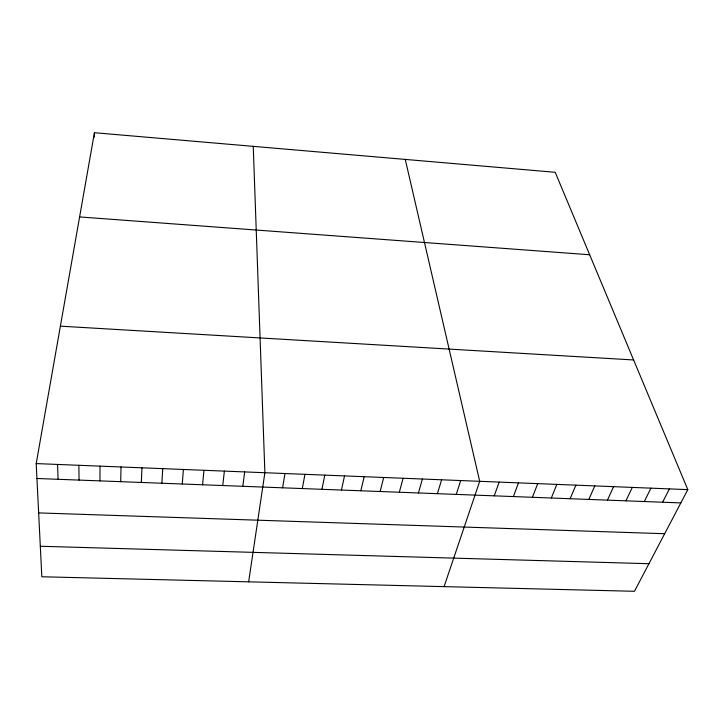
<?xml version="1.0" encoding="UTF-8"?>
<svg xmlns="http://www.w3.org/2000/svg" width="724" height="724" viewBox="0 0 724 724"><rect width="100%" height="100%" fill="white"/><g stroke="black" fill="none" stroke-linecap="round" stroke-linejoin="round"><path stroke-width="1.09" d="M94.428 137.153L94.428 132.709L555.208 172.294L687.8 489.632L634.468 591.291L41.829 576.766L36.2 463.586L94.428 132.709M99.939 480.881L100.021 466.138M120.7 481.668L121.044 466.98M141.343 482.456L141.949 467.813M161.868 483.234L162.737 468.645M182.267 484.003L183.398 469.469M202.566 484.772L203.951 470.292M222.739 485.542L224.377 471.107M242.802 486.302L244.685 471.921M248.64 581.834L264.884 472.727L253.246 146.348M282.586 487.813L284.966 473.532M302.315 488.564L304.94 474.329M321.936 489.306L324.795 475.125M341.447 490.048L344.534 475.912M360.842 490.781L364.172 476.7M380.136 491.515L383.693 477.478M399.322 492.239L403.105 478.256M418.409 492.963L422.418 479.026M437.387 493.687L441.613 479.795M456.256 494.401L460.708 480.555M444.065 586.63L479.695 481.315L405.259 159.416M494.257 495.84L499.153 482.094M513.388 496.564L518.493 482.863M532.402 497.288L537.733 483.632M551.317 498.003L556.856 484.401M570.132 498.718L575.879 485.161M588.829 499.433L594.793 485.913M607.436 500.13L613.599 486.664M625.934 500.836L632.305 487.415M644.333 501.533L650.903 488.157M662.632 502.23L669.401 488.899M40.309 546.258L648.939 563.715M38.653 512.909L664.677 533.715M36.942 478.492L680.832 502.918M36.2 463.586L687.8 489.632M60.382 326.162L633.618 359.964M79.604 216.938L589.662 254.758M57.594 464.446L58.065 479.297M78.871 465.297L79.061 480.093"/></g></svg>
